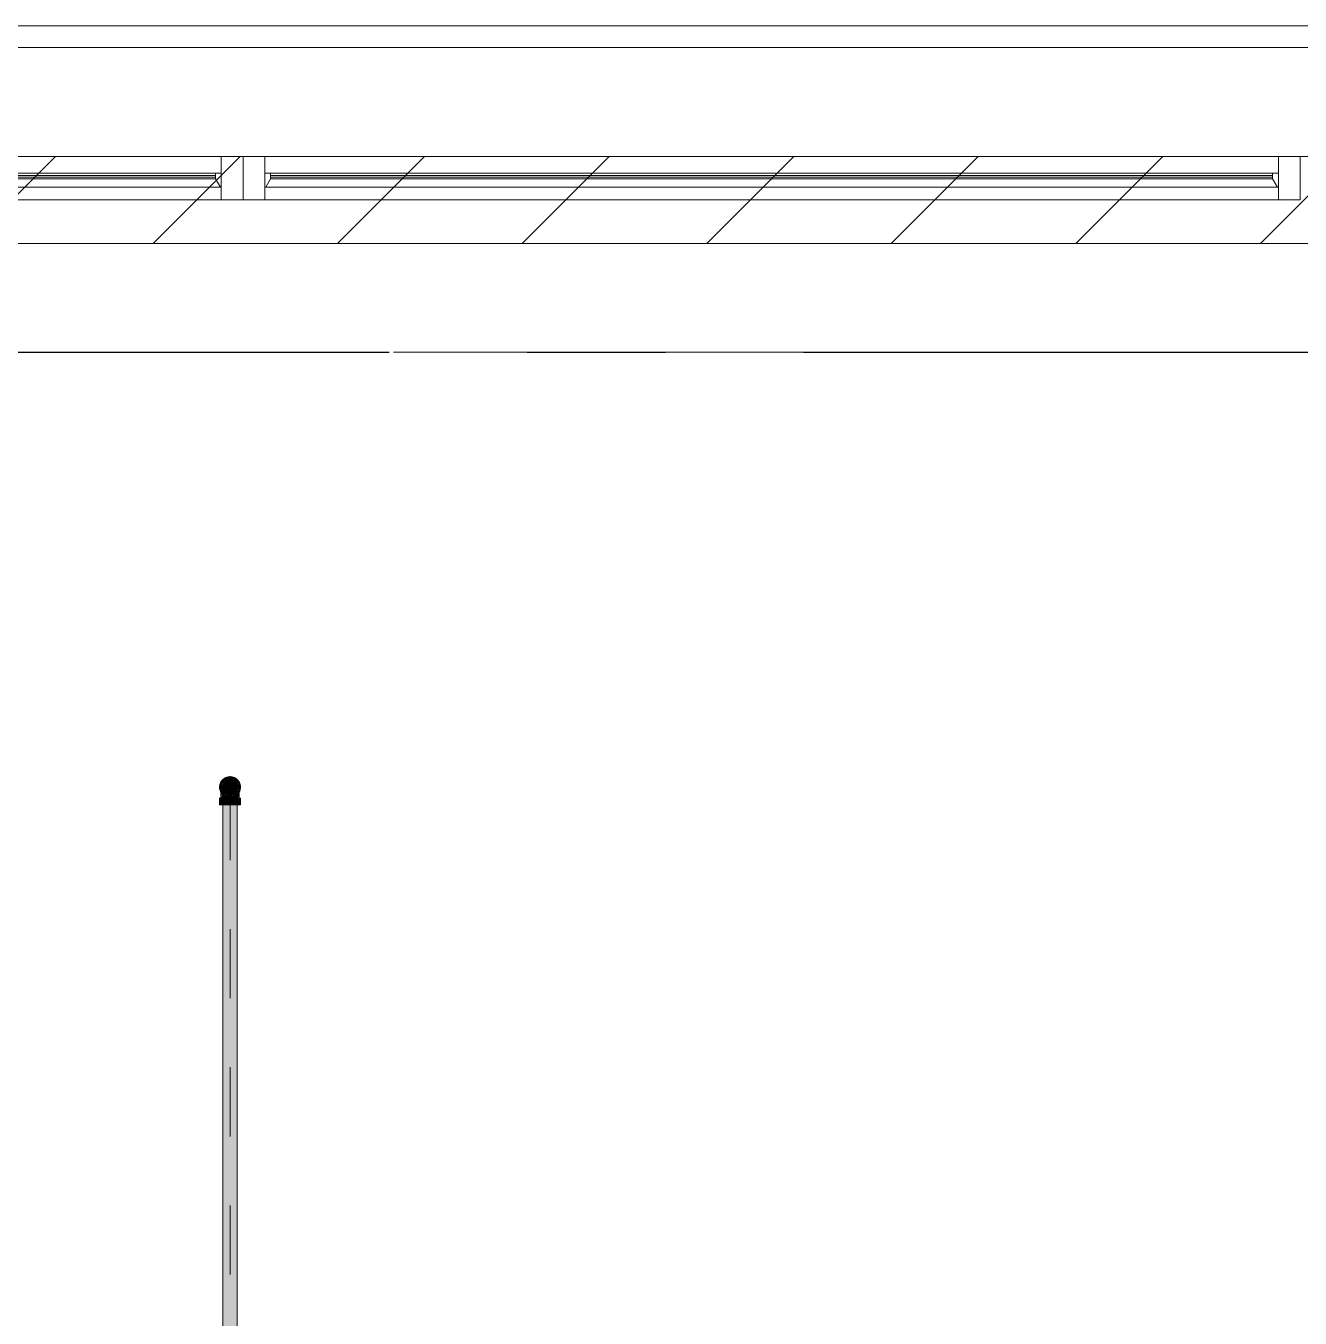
# Model space of a CAD drawing. Header units: millimetres. Extents: x -4000 to 187956, y -58990 to 162485.
# Drawn here: x 26281 to 29210, y 138230 to 141200 of the extents above; entities that cross this region are included whole.
import ezdxf

# ---------------------------------------------------------------- set-up
doc = ezdxf.new("R2010")
doc.units = ezdxf.units.MM
for name, pattern in [('Dash 1_16_', [317.5, 158.75, -158.75]), ('Grid Line', [2222.5, 1270, -317.5, 317.5, -317.5]), ('Grid Line 12_5mm', [2150, 1250, -300, 300, -300])]:
    doc.linetypes.add(name, pattern=pattern)
for name, color, linetype, lineweight in [('A-GLAZ', 151, 'Continuous', 13), ('A-WALL', 113, 'Continuous', 13), ('A-WALL-PATT', 111, 'Continuous', 13), ('F-SPRN', 3, 'Continuous', 9), ('P-PIPE', 3, 'Continuous', 9), ('P-PIPE-CNTR', 3, 'Continuous', 9), ('S-GRID', 1, 'Continuous', 30)]:
    doc.layers.add(name, color=color, linetype=linetype, lineweight=lineweight)

# ---------------------------------------------------------------- blocks, each defined once
blk = doc.blocks.new('WAF - 2430x1200-V732-FFS - TANG 1')
at = {"layer": 'A-GLAZ', "color": 161, "lineweight": 15}
for p, q in [((-1215, 0), (-1215, 100)), ((-1165, 100), (1165, 100)), ((1215, 0), (1215, 100)), ((-1165, 29.3), (-1165, 61.3)), ((-1165, 61.3), (-1151.8, 61.3)), ((-1165, 29.3), (-1165, 61.3)), ((-1151.8, 61.3), (-1151.8, 56.4)), ((-1151.8, 61.3), (-1151.8, 48)), ((-1151.8, 61.3), (1151.8, 61.3)), ((1151.8, 61.3), (-1151.8, 61.3)), ((1151.8, 61.3), (1151.8, 56.4)), ((1151.8, 61.3), (1165, 61.3)), ((1151.8, 48), (1151.8, 61.3)), ((1165, 29.3), (1165, 61.3)), ((1165, 29.3), (1165, 61.3)), ((-1151.8, 48), (-1163, 29.3)), ((-1151.8, 48), (-1163, 29.3)), ((-1151.8, 56.4), (1151.8, 56.4)), ((-1151.8, 56.4), (-1151.8, 52.5)), ((1151.8, 52.5), (-1151.8, 52.5)), ((-1151.8, 52.5), (-1151.8, 48)), ((1151.8, 48), (-1151.8, 48)), ((-1151.8, 48), (1151.8, 48)), ((1151.8, 52.5), (1151.8, 56.4)), ((1151.8, 52.5), (1151.8, 48)), ((1151.8, 48), (1163, 29.3)), ((1163, 29.3), (1151.8, 48)), ((-1163, 29.3), (-1165, 29.3)), ((-1165, 0), (1165, 0)), ((-1163, 29.3), (1163, 29.3)), ((1163, 29.3), (-1163, 29.3)), ((1165, 29.3), (1163, 29.3))]:
    blk.add_line(p, q, dxfattribs=at)
at = {"layer": 'A-GLAZ', "color": 174, "lineweight": 15}
for p, q in [((-1215, 0), (-1215, 100)), ((-1215, 100), (1215, 100)), ((1215, 100), (1215, 0)), ((1215, 0), (-1215, 0))]:
    blk.add_line(p, q, dxfattribs=at)
at = {"layer": 'A-GLAZ', "color": 163, "lineweight": 15}
for p, q in [((-1215, 100), (-1165, 100)), ((-1165, 61.3), (-1165, 100)), ((1165, 100), (-1165, 100)), ((1165, 100), (-1165, 100)), ((-1165, 100), (-1165, 0)), ((1165, 61.3), (1165, 100)), ((1165, 0), (1165, 100)), ((1165, 100), (1215, 100)), ((-1165, 29.3), (-1165, 61.3)), ((-1165, 61.3), (1165, 61.3)), ((1165, 61.3), (1165, 29.3)), ((-1215, 0), (-1165, 0)), ((-1165, 29.3), (1165, 29.3)), ((-1165, 0), (-1165, 29.3)), ((1165, 0), (-1165, 0)), ((-1165, 0), (1165, 0)), ((1165, 0), (1165, 29.3)), ((1165, 0), (1215, 0))]:
    blk.add_line(p, q, dxfattribs=at)
at = {"layer": 'A-GLAZ', "lineweight": 15}
for p, q in [((-1151.8, 61.3), (1151.8, 61.3)), ((1151.8, 56.4), (-1151.8, 56.4)), ((-1151.8, 56.4), (-1151.8, 52.5)), ((-1151.8, 56.4), (-1151.8, 52.5)), ((-1151.8, 52.5), (1151.8, 52.5)), ((1151.8, 56.4), (1151.8, 52.5)), ((1151.8, 56.4), (1151.8, 52.5)), ((1163, 29.3), (-1163, 29.3))]:
    blk.add_line(p, q, dxfattribs=at)
blk = doc.blocks.new('WAF - 2430x1200-V733-FFS - TANG 1')
at = {"layer": 'A-GLAZ', "color": 163, "lineweight": 15}
for p, q in [((-1215, 0), (-1215, 100)), ((-1215, 100), (-1165, 100)), ((-1165, 61.3), (-1165, 100)), ((1165, 100), (-1165, 100)), ((1165, 100), (-1165, 100)), ((-1165, 100), (-1165, 0)), ((1165, 61.3), (1165, 100)), ((1165, 0), (1165, 100)), ((1165, 100), (1215, 100)), ((-1165, 29.3), (-1165, 61.3)), ((-1165, 61.3), (1165, 61.3)), ((1165, 61.3), (1165, 29.3)), ((-1215, 0), (-1165, 0)), ((-1165, 29.3), (1165, 29.3)), ((-1165, 0), (-1165, 29.3)), ((1165, 0), (-1165, 0)), ((-1165, 0), (1165, 0)), ((1165, 0), (1165, 29.3)), ((1165, 0), (1215, 0))]:
    blk.add_line(p, q, dxfattribs=at)
at = {"layer": 'A-GLAZ', "color": 174, "lineweight": 15}
for p, q in [((-1215, 0), (-1215, 100)), ((-1215, 100), (1215, 100)), ((1215, 100), (1215, 0)), ((1215, 0), (-1215, 0))]:
    blk.add_line(p, q, dxfattribs=at)
at = {"layer": 'A-GLAZ', "color": 161, "lineweight": 15}
for p, q in [((-1165, 100), (1165, 100)), ((1215, 0), (1215, 100)), ((-1165, 29.3), (-1165, 61.3)), ((-1165, 61.3), (-1151.8, 61.3)), ((-1165, 29.3), (-1165, 61.3)), ((-1151.8, 61.3), (-1151.8, 56.4)), ((-1151.8, 61.3), (-1151.8, 48)), ((-1151.8, 61.3), (1151.8, 61.3)), ((1151.8, 61.3), (-1151.8, 61.3)), ((1151.8, 61.3), (1151.8, 56.4)), ((1151.8, 61.3), (1165, 61.3)), ((1151.8, 48), (1151.8, 61.3)), ((1165, 29.3), (1165, 61.3)), ((1165, 29.3), (1165, 61.3)), ((-1151.8, 48), (-1163, 29.3)), ((-1151.8, 48), (-1163, 29.3)), ((-1151.8, 56.4), (1151.8, 56.4)), ((-1151.8, 56.4), (-1151.8, 52.5)), ((1151.8, 52.5), (-1151.8, 52.5)), ((-1151.8, 52.5), (-1151.8, 48)), ((1151.8, 48), (-1151.8, 48)), ((-1151.8, 48), (1151.8, 48)), ((1151.8, 52.5), (1151.8, 56.4)), ((1151.8, 52.5), (1151.8, 48)), ((1151.8, 48), (1163, 29.3)), ((1163, 29.3), (1151.8, 48)), ((-1163, 29.3), (-1165, 29.3)), ((-1165, 0), (1165, 0)), ((-1163, 29.3), (1163, 29.3)), ((1163, 29.3), (-1163, 29.3)), ((1165, 29.3), (1163, 29.3))]:
    blk.add_line(p, q, dxfattribs=at)
at = {"layer": 'A-GLAZ', "lineweight": 15}
for p, q in [((-1151.8, 61.3), (1151.8, 61.3)), ((1151.8, 56.4), (-1151.8, 56.4)), ((-1151.8, 56.4), (-1151.8, 52.5)), ((-1151.8, 56.4), (-1151.8, 52.5)), ((-1151.8, 52.5), (1151.8, 52.5)), ((1151.8, 56.4), (1151.8, 52.5)), ((1151.8, 56.4), (1151.8, 52.5)), ((1163, 29.3), (-1163, 29.3))]:
    blk.add_line(p, q, dxfattribs=at)
blk = doc.blocks.new('CMF2_NHAXUONG_A_rvt-1-FFS - TANG 1')
at = {"layer": 'A-WALL-PATT', "lineweight": 9}
h = blk.add_hatch(dxfattribs=at)
h.set_pattern_fill('FP_12', color=250, style=0, pattern_type=2)
h.set_pattern_definition([(45, (0, 0), (-212.13203, 212.13203), [])])
h.paths.add_polyline_path([(43549.8, 140700), (43549.8, 140900), (300, 140900), (300, 140700), (43349.8, 140700)])
at = {"layer": 'A-WALL', "color": 50, "lineweight": 15}
for p, q in [((43999.8, 141200), (300, 141200)), ((43999.8, 141150), (300, 141150)), ((499.8, 140700), (33000, 140700))]:
    blk.add_line(p, q, dxfattribs=at)
at = {"layer": 'A-WALL', "color": 35, "lineweight": 15}
for p, q in [((40499.8, 141200), (300, 141200)), ((26730, 140900), (26830, 140900)), ((26830, 140900), (26730, 140900)), ((29160, 140900), (29260, 140900)), ((29260, 140900), (29160, 140900)), ((11175.8, 140700), (33000, 140700))]:
    blk.add_line(p, q, dxfattribs=at)
at = {"layer": 'A-WALL', "color": 53, "lineweight": 15}
for p, q in [((24400, 140900), (26730, 140900)), ((26730, 140900), (24400, 140900)), ((26830, 140900), (29160, 140900)), ((29160, 140900), (26830, 140900))]:
    blk.add_line(p, q, dxfattribs=at)
at = {"layer": 'S-GRID', "linetype": 'Grid Line 12_5mm', "lineweight": 9}
blk.add_line((-824.3, 140450), (183641.1, 140450), dxfattribs=at)
at = {"layer": 'A-GLAZ', "color": 250, "lineweight": 9}
for name, p in [('WAF - 2430x1200-V733-FFS - TANG 1', (25565, 140800)), ('WAF - 2430x1200-V732-FFS - TANG 1', (27995, 140800))]:
    blk.add_blockref(name, p, dxfattribs=at)
blk = doc.blocks.new('Sprinkler_Up - DN20-V60-FFS - TANG 1')
at = {"layer": 'F-SPRN', "transparency": 33554534}
for points in [[(-22.2, 0), (-3.9, 0.7), (-1.7, 2.9), (-1.2, 3.5), (-0.6, 4), (0.6, 4), (1.2, 3.5), (1.7, 2.9), (4.6, 0), (22.2, 0), (18, 13.1), (6.9, 21.2), (-6.9, 21.2), (-18, 13.1), (-20.5, 5.2)], [(0, -21.2), (6.9, -21.2), (18, -13.1), (22.2, 0), (3.9, -0.7), (1.7, -2.9), (1.2, -3.5), (0.6, -4), (-0.6, -4), (-1.2, -3.5), (-1.7, -2.9), (-4.6, 0), (-22.2, 0), (-18, -13.1), (-6.9, -21.2)], [(0, -16.7), (4.3, -16.1), (11.8, -11.8), (16.1, -4.3), (15, 6.3), (11.8, 11.8), (8.3, 14.4), (0, 16.7), (-4.3, 16.1), (-11.8, 11.8), (-16.1, 4.3), (-16.1, -4.3), (-11.8, -11.8), (-8.3, -14.4)], [(0, -15.6), (7.8, -13.5), (13.5, -7.8), (15.1, -4), (14.1, 6.3), (13.5, 7.8), (7.8, 13.5), (0, 15.6), (-7.8, 13.5), (-11, 11), (-15.1, 4), (-15.1, -4), (-11, -11), (-7.8, -13.5)], [(-10.9, -5.5), (-10.9, 5.4), (-14.5, 5.4), (-14.5, -5.5)], [(-7.7, -5.5), (-7.7, 5.4), (-10.9, 5.4), (-10.9, -5.5)], [(0, -5.5), (0, 5.4), (-7.7, 5.4), (-7.7, -5.5)], [(0, 0), (5.7, 0), (2.9, 4.9), (-2.9, 4.9), (-5.7, 0)], [(2.9, -4.9), (5.7, 0), (-5.7, 0), (-2.9, -4.9)], [(-4.6, 0), (4.6, 0), (0, 4.6)], [(0, -4.6), (4.6, 0), (-4.6, 0)], [(0, -2.6), (1.3, 0), (-1.8, 0)], [(-1.3, 0), (1.8, 0), (0, 2.6)], [(7.7, -5.5), (7.7, 5.4), (0, 5.4), (0, -5.5)], [(10.9, -5.5), (10.9, 5.4), (7.7, 5.4), (7.7, -5.5)], [(14.5, -5.5), (14.5, 5.4), (10.9, 5.4), (10.9, -5.5)]]:
    blk.add_hatch(color=1, dxfattribs=at).paths.add_polyline_path(points)
at = {"layer": 'F-SPRN', "color": 1}
for p, q in [((-11.5, 5.4), (-14.5, 5.4)), ((-14.5, 5.4), (-11.3, 5.4)), ((-14.5, 5.4), (-14.5, 3.7)), ((-14.5, 3.3), (-14.5, 0)), ((-11.5, 5.4), (-11.5, 4)), ((-10.9, 1.9), (-10.9, 3.6)), ((-10.8, 5.4), (-8, 5.4)), ((-8.1, 5.4), (-10.8, 5.4)), ((-8.1, 5.4), (-8.1, 2.8)), ((-8.1, 2.5), (-8.1, 0.7)), ((-7.7, 4.8), (-7.7, 2.7)), ((-7.7, 4.8), (-7.7, 2.7)), ((-7.7, 2.1), (-7.7, 0.5)), ((-7.7, 2.1), (-7.7, 0.5)), ((-6.7, 5.4), (-4.7, 5.4)), ((-5.8, 3.8), (-5.8, 2.2)), ((-2.1, 0), (-2.1, 0)), ((-2.1, 0), (-2.1, -0.1)), ((0, 2.1), (-0.1, 2.1)), ((2.1, 0), (2.1, 0.1)), ((2.1, 0), (2.1, 0)), ((4.7, 5.4), (6.5, 5.4)), ((7.7, 5.4), (10.8, 5.4)), ((7.7, 5.2), (7.7, 2.7)), ((7.7, 5.2), (7.7, 2.7)), ((7.7, 2.3), (7.7, 0.5)), ((7.7, 2.3), (7.7, 0.5)), ((10.8, 5.4), (8.1, 5.4)), ((8.1, 5.4), (8.1, 2.8)), ((8.1, 2.5), (8.1, 0.4)), ((10.9, 5.4), (14.5, 5.4)), ((10.9, 3.6), (10.9, 0.2)), ((14.5, 5.4), (11.5, 5.4)), ((11.5, 5.4), (11.5, 4)), ((11.5, 3), (11.5, 0.2)), ((14.5, 5.4), (14.5, -5.5)), ((-14.5, -1.3), (-14.5, -3.7)), ((-11.1, -5.5), (-14.5, -5.5)), ((-14.5, -5.5), (-11.5, -5.5)), ((-10.9, -2.6), (-10.9, -1.3)), ((-10.8, -5.5), (-8.1, -5.5)), ((-7.8, -5.5), (-10.8, -5.5)), ((-8.1, -4.2), (-8.1, -5.5)), ((-7.7, -2.7), (-7.7, -4)), ((-7.7, -2.7), (-7.7, -4)), ((-7, -5.5), (-5.8, -5.5)), ((-4.8, -5.5), (-7, -5.5)), ((-5.8, -2.3), (-5.8, -3.8)), ((0, -2.1), (0.1, -2.1)), ((7, -5.5), (4.8, -5.5)), ((5.8, -2.2), (5.8, -3.8)), ((5.8, -5.5), (7, -5.5)), ((7.7, -0.5), (7.7, -2.3)), ((7.7, -0.5), (7.7, -2.3)), ((7.7, -2.7), (7.7, -5.4)), ((7.7, -2.7), (7.7, -5.4)), ((10.8, -5.5), (7.7, -5.5)), ((8.1, -0.4), (8.1, -2.5)), ((8.1, -2.8), (8.1, -5.5)), ((8.1, -5.5), (10.8, -5.5)), ((10.9, -0.2), (10.9, -3.6)), ((14.5, -5.5), (10.9, -5.5)), ((11.5, -0.2), (11.5, -3)), ((11.5, -4), (11.5, -5.5)), ((11.5, -5.5), (14.5, -5.5))]:
    blk.add_line(p, q, dxfattribs=at)
at = {"layer": 'F-SPRN', "color": 1, "flags": 128}
for points in [[(-0.6, 2), (-0.7, 2), (-0.8, 1.9), (-0.9, 1.9), (-0.9, 1.9), (-1, 1.8), (-1.1, 1.8), (-1.2, 1.7), (-1.2, 1.7), (-1.3, 1.6), (-1.4, 1.6), (-1.4, 1.5), (-1.5, 1.5), (-1.5, 1.4), (-1.6, 1.3), (-1.6, 1.3), (-1.7, 1.2), (-1.7, 1.1), (-1.8, 1.1), (-1.8, 1), (-1.9, 0.9), (-1.9, 0.8), (-1.9, 0.8), (-2, 0.7), (-2, 0.6), (-2, 0.5), (-2, 0.5), (-2, 0.4), (-2.1, 0.3), (-2.1, 0.2), (-2.1, 0.1), (-2.1, 0)], [(-0.5, 2), (-0.6, 2), (-0.6, 2)], [(-0.1, 2.1), (-0.1, 2.1), (-0.2, 2.1), (-0.3, 2.1), (-0.4, 2), (-0.5, 2)], [(2.1, 0.1), (2.1, 0.2), (2.1, 0.2), (2.1, 0.3), (2, 0.4), (2, 0.5), (2, 0.6), (2, 0.7), (1.9, 0.7), (1.9, 0.8), (1.9, 0.9), (1.8, 1), (1.8, 1), (1.8, 1.1), (1.7, 1.2), (1.7, 1.2), (1.6, 1.3), (1.6, 1.4), (1.5, 1.4), (1.4, 1.5), (1.4, 1.5), (1.3, 1.6), (1.3, 1.7), (1.2, 1.7), (1.1, 1.7), (1.1, 1.8), (1, 1.8), (0.9, 1.9), (0.8, 1.9), (0.8, 1.9), (0.7, 2), (0.6, 2), (0.5, 2), (0.4, 2), (0.4, 2), (0.3, 2.1), (0.2, 2.1), (0.1, 2.1), (0, 2.1)], [(-2.1, -0.1), (-2.1, -0.2), (-2.1, -0.2), (-2.1, -0.3)], [(-2.1, -0.3), (-2, -0.4), (-2, -0.5), (-2, -0.6), (-2, -0.7), (-1.9, -0.7), (-1.9, -0.8), (-1.9, -0.9), (-1.8, -1), (-1.8, -1), (-1.8, -1.1), (-1.7, -1.2), (-1.7, -1.2), (-1.6, -1.3), (-1.6, -1.4), (-1.5, -1.4), (-1.4, -1.5), (-1.4, -1.5), (-1.3, -1.6), (-1.3, -1.7), (-1.2, -1.7), (-1.1, -1.7), (-1.1, -1.8), (-1, -1.8), (-0.9, -1.9), (-0.8, -1.9), (-0.8, -1.9), (-0.7, -2), (-0.6, -2), (-0.5, -2), (-0.4, -2), (-0.4, -2), (-0.3, -2.1), (-0.2, -2.1), (-0.1, -2.1), (0, -2.1)], [(0.1, -2.1), (0.1, -2.1), (0.2, -2.1), (0.3, -2.1), (0.4, -2), (0.5, -2), (0.6, -2), (0.6, -2), (0.7, -2), (0.8, -1.9), (0.9, -1.9), (0.9, -1.9), (1, -1.8), (1.1, -1.8), (1.2, -1.7), (1.2, -1.7), (1.3, -1.6), (1.4, -1.6), (1.4, -1.5), (1.5, -1.5), (1.5, -1.4), (1.6, -1.3), (1.6, -1.3), (1.7, -1.2), (1.7, -1.1), (1.8, -1.1), (1.8, -1), (1.9, -0.9), (1.9, -0.8), (1.9, -0.8), (2, -0.7), (2, -0.6), (2, -0.5), (2, -0.5), (2, -0.4), (2.1, -0.3), (2.1, -0.2), (2.1, -0.1), (2.1, 0)]]:
    blk.add_lwpolyline(points, dxfattribs=at)
at = {"layer": 'F-SPRN', "color": 1}
for radius, start, end in [(22.2, 360, 180), (21.9, 165.6773, 179.2615), (21.9, 144.7698, 162.401), (21.9, 126.6942, 143.2701), (16.7, 167.6802, 180), (16.7, 167.6802, 180), (16.7, 157.6142, 164.9693), (16.7, 157.6142, 164.9693), (15.6, 166.4265, 180), (15.6, 166.4265, 180), (15.6, 156.3845, 165), (15.6, 156.3845, 165), (16.7, 136.7213, 149.931), (16.7, 136.7213, 149.931), (15.6, 150.9409, 156.0102), (15.6, 150.9409, 156.0102), (15.6, 138.4214, 150), (15.6, 138.4214, 150), (21.9, 108.2621, 125.7507), (16.7, 121.4181, 130.5751), (16.7, 121.4181, 130.5751), (15.6, 120.5262, 133.2078), (15.6, 120.5262, 133.2078), (16.7, 106.5995, 120), (16.7, 106.5995, 120), (15.6, 114.4363, 119.9813), (15.6, 114.4363, 119.9813), (21.9, 99.348, 107.901), (4.63, 155.7832, 180), (4.63, 155.7832, 180), (16.7, 96.4143, 105), (16.7, 96.4143, 105), (4.63, 109.0192, 138.2703), (4.63, 109.0192, 138.2703), (21.9, 90.145, 98.8503), (15.6, 95.5762, 100.6843), (15.6, 95.5762, 100.6843), (2.56, 109.0192, 168.8278), (2.56, 109.0192, 168.8278), (2.04, 109.0192, 180), (16.7, 83.0684, 90), (16.7, 83.0684, 90), (4.63, 17.9592, 90), (4.63, 17.9592, 90), (3.81, 57.0577, 90), (2.56, 14.5599, 90), (2.56, 14.5599, 90), (2.04, 10.4703, 90), (21.9, 72.5583, 89.4624), (15.6, 75.573, 80.5892), (15.6, 75.573, 80.5892), (3.81, 16.1605, 43.8358), (15.6, 67.5614, 74.5481), (15.6, 67.5614, 74.5481), (16.7, 60, 75), (16.7, 60, 75), (15.6, 60.0187, 65.5637), (15.6, 60.0187, 65.5637), (21.9, 54.2493, 71.7379), (15.6, 46.7922, 60), (15.6, 46.7922, 60), (16.7, 49.4249, 58.5819), (16.7, 49.4249, 58.5819), (15.6, 30, 41.5786), (15.6, 30, 41.5786), (16.7, 30, 43.2787), (16.7, 30, 43.2787), (21.9, 36.7299, 53.3058), (15.6, 23.9898, 29.5646), (15.6, 23.9898, 29.5646), (15.6, 15, 23.6155), (15.6, 15, 23.6155), (15.6, 360, 13.6618), (15.6, 0, 13.6618), (16.7, 15, 22.3858), (16.7, 15, 22.3858), (16.7, 360, 12.3198), (16.7, 0, 12.3198), (21.9, 17.599, 35.2302), (21.9, 0.7385, 14.3227), (22.2, 180, 360), (21.9, 180.7385, 194.3227), (21.9, 195.1849, 215.2302), (21.9, 216.7299, 233.3058), (16.7, 180, 192.3198), (16.7, 180, 192.3198), (16.7, 195.0307, 204.6121), (16.7, 195.0307, 204.6121), (15.6, 181.9082, 193.6618), (15.6, 181.9082, 193.6618), (15.6, 197.3339, 209.5646), (15.6, 197.3339, 209.5646), (16.7, 210.069, 223.2787), (16.7, 210.069, 223.2787), (15.6, 212.5472, 221.5786), (15.6, 212.5472, 221.5786), (21.9, 234.2493, 251.7379), (16.7, 229.4249, 238.5819), (16.7, 229.4249, 238.5819), (15.6, 233.795, 240), (15.6, 233.795, 240), (16.7, 240, 255), (16.7, 240, 255), (15.6, 240.0187, 254.5481), (15.6, 240.0187, 254.5481), (21.9, 252.5583, 269.4624), (4.63, 197.9592, 0), (4.63, 197.9592, 360), (15.6, 255, 267.64), (15.6, 255, 267.64), (3.81, 196.1605, 360), (2.56, 191.1677, 0), (2.56, 191.1677, 360), (2.04, 190.4703, 0), (16.7, 263.0684, 270), (16.7, 263.0684, 270), (21.9, 270.145, 278.8503), (15.6, 275.5762, 280.6843), (15.6, 275.5762, 280.6843), (16.7, 276.4143, 285), (16.7, 276.4143, 285), (21.9, 279.348, 287.901), (16.7, 286.5995, 300), (16.7, 286.5995, 300), (15.6, 294.4363, 299.9813), (15.6, 294.4363, 299.9813), (21.9, 288.2621, 305.7507), (15.6, 300, 313.2078), (15.6, 300, 313.2078), (16.7, 301.4181, 310.5751), (16.7, 301.4181, 310.5751), (15.6, 318.4214, 330), (15.6, 318.4214, 330), (16.7, 316.7213, 330), (16.7, 316.7213, 330), (21.9, 306.6942, 323.2701), (15.6, 330.4354, 345), (15.6, 330.4354, 336.3845), (15.6, 339.6139, 345), (15.6, 346.3382, 360), (15.6, 346.3382, 360), (16.7, 335.3879, 345), (16.7, 335.3879, 345), (16.7, 347.6802, 360), (16.7, 347.6802, 360), (21.9, 324.7698, 344.8151), (21.9, 345.6773, 359.2615)]:
    blk.add_arc((0, 0), radius, start, end, dxfattribs=at)
blk = doc.blocks.new('Steel_Elbow_Threaded_HoaPhat - Standard-V78-FFS - TANG 1')
at = {"layer": 'P-PIPE', "lineweight": 13, "transparency": 33554534}
for points in [[(26750, 139426), (26756.2, 139426.8), (26762.1, 139429.2), (26767.1, 139433), (26770.9, 139438), (26773.3, 139443.8), (26774.1, 139450.1), (26773.3, 139456.4), (26770.9, 139462.1), (26767.1, 139467.1), (26762.1, 139471), (26756.2, 139473.4), (26750, 139474.2), (26743.8, 139473.4), (26737.9, 139471), (26733, 139467.1), (26729.1, 139462.1), (26726.7, 139456.3), (26725.9, 139450.1), (26726.7, 139443.8), (26729.1, 139438), (26733, 139433), (26737.9, 139429.2), (26743.8, 139426.8)], [(26733, 139409.5), (26750, 139409.5), (26750, 139424.7), (26725.9, 139424.7), (26726.7, 139409.5), (26729.1, 139409.5)], [(26774.1, 139409.5), (26773.3, 139424.7), (26750, 139424.7), (26750, 139409.5), (26773.3, 139409.5)]]:
    blk.add_hatch(color=1, dxfattribs=at).paths.add_polyline_path(points)
h = blk.add_hatch(color=1, dxfattribs=at)
h.paths.add_polyline_path([(26733.1, 139434.9), (26730.5, 139439.5), (26731.4, 139435.6)])
h.paths.add_polyline_path([(26730.4, 139424.7), (26750, 139424.7), (26750, 139428.9), (26742.8, 139430.2), (26744.1, 139428.3), (26736.6, 139433), (26732.6, 139437.1), (26733.8, 139431.9), (26731.4, 139435.6), (26729.1, 139441.6), (26729.4, 139433), (26730.5, 139433.3), (26730.6, 139429.2), (26729.3, 139428.9)])
h = blk.add_hatch(color=1, dxfattribs=at)
h.paths.add_polyline_path([(26757.2, 139430.2), (26759.7, 139430.2), (26755.9, 139428.3)])
h.paths.add_polyline_path([(26768.3, 139424.7), (26769.7, 139428.5), (26769.9, 139435.9), (26770.2, 139440), (26768.8, 139439.5), (26762.8, 139432.6), (26757.2, 139430.2), (26750, 139428.9), (26750, 139424.7), (26766, 139424.7)])
h.paths.add_polyline_path([(26765.7, 139433.4), (26766.1, 139435.6), (26768.2, 139436.4)])
at = {"layer": 'P-PIPE', "color": 20, "lineweight": 13}
for p, q in [((26729.5, 139455.1), (26729.7, 139455.9)), ((26733, 139462.7), (26733.6, 139463.4)), ((26734.7, 139464.7), (26735.3, 139465.3)), ((26736.5, 139466.4), (26737.2, 139466.9)), ((26737.2, 139466.9), (26737.9, 139467.4)), ((26739.3, 139468.3), (26740, 139468.7)), ((26741.6, 139469.5), (26742.3, 139469.8)), ((26742.3, 139469.8), (26743.1, 139470.1)), ((26749.8, 139471.2), (26750, 139471.2)), ((26752.5, 139471.1), (26753.4, 139471)), ((26761.2, 139468), (26761.9, 139467.5)), ((26764.6, 139465.4), (26765.2, 139464.8)), ((26766.3, 139463.6), (26766.8, 139462.9)), ((26766.8, 139462.9), (26767.3, 139462.2)), ((26767.3, 139462.2), (26767.8, 139461.5)), ((26767.8, 139461.5), (26768.2, 139460.8)), ((26768.2, 139460.8), (26768.7, 139460.1)), ((26768.7, 139460.1), (26769, 139459.3)), ((26769, 139459.3), (26769.4, 139458.5)), ((26770.3, 139456.2), (26770.5, 139455.3)), ((26725.9, 139424.7), (26725.9, 139409.5)), ((26730.3, 139424.7), (26725.9, 139424.7)), ((26750, 139424.7), (26725.9, 139424.7)), ((26728.9, 139450.1), (26728.9, 139450.1)), ((26728.9, 139442.9), (26728.9, 139443.6)), ((26728.9, 139442.2), (26728.9, 139442.9)), ((26728.9, 139439.8), (26728.9, 139440.6)), ((26728.9, 139439), (26728.9, 139439.8)), ((26728.9, 139438.2), (26728.9, 139439)), ((26728.9, 139424.7), (26742.8, 139424.7)), ((26728.9, 139424.7), (26729.2, 139424.7)), ((26729, 139452.6), (26729.1, 139453.5)), ((26729.2, 139424.7), (26730.1, 139424.7)), ((26730.1, 139424.7), (26731.7, 139424.7)), ((26733, 139424.7), (26730.3, 139424.7)), ((26731.7, 139424.7), (26732.8, 139424.7)), ((26733.8, 139424.7), (26736.4, 139424.7)), ((26742.7, 139424.7), (26734, 139424.7)), ((26736.4, 139424.7), (26742.8, 139424.7)), ((26743.7, 139424.7), (26750, 139424.7)), ((26743.7, 139424.7), (26750, 139424.7)), ((26750, 139424.7), (26743.8, 139424.7)), ((26756.2, 139424.7), (26750, 139424.7)), ((26774.1, 139424.7), (26750, 139424.7)), ((26750, 139424.7), (26756.3, 139424.7)), ((26750, 139424.7), (26756.3, 139424.7)), ((26757.2, 139424.7), (26763.6, 139424.7)), ((26757.2, 139424.7), (26771.2, 139424.7)), ((26766, 139424.7), (26757.3, 139424.7)), ((26763.6, 139424.7), (26766.2, 139424.7)), ((26768.5, 139424.7), (26767.1, 139424.7)), ((26767.2, 139424.7), (26768.3, 139424.7)), ((26768.3, 139424.7), (26770.8, 139424.7)), ((26770.9, 139424.7), (26768.5, 139424.7)), ((26770.8, 139453.7), (26771, 139452.8)), ((26770.8, 139424.7), (26771.2, 139424.7)), ((26774.1, 139424.7), (26770.9, 139424.7)), ((26771.1, 139451.2), (26771.2, 139450.3)), ((26771.2, 139450.3), (26771.2, 139450.1)), ((26771.2, 139450.1), (26771.2, 139450.1)), ((26771.2, 139445.1), (26771.2, 139444.4)), ((26771.2, 139444.4), (26771.2, 139443.8)), ((26771.2, 139443.8), (26771.2, 139443.1)), ((26771.2, 139439.2), (26771.2, 139438.4)), ((26774.1, 139409.5), (26774.1, 139424.7)), ((26725.9, 139409.5), (26733, 139409.5)), ((26725.9, 139409.5), (26750, 139409.5)), ((26733.8, 139409.5), (26737.9, 139409.5)), ((26738.2, 139409.5), (26750, 139409.5)), ((26750, 139409.5), (26761.8, 139409.5)), ((26750, 139409.5), (26774.1, 139409.5)), ((26762.1, 139409.5), (26766.2, 139409.5)), ((26767.1, 139409.5), (26774.1, 139409.5))]:
    blk.add_line(p, q, dxfattribs=at)
at = {"layer": 'P-PIPE', "color": 20, "lineweight": 13, "flags": 128}
for points in [[(26729.1, 139453.5), (26729.3, 139454.3), (26729.5, 139455.1)], [(26729.7, 139455.9), (26729.9, 139456.7), (26730.2, 139457.5), (26730.5, 139458.3), (26730.9, 139459.1), (26731.2, 139459.9)], [(26731.2, 139459.9), (26731.6, 139460.6), (26732.1, 139461.3)], [(26732.1, 139461.3), (26732.5, 139462), (26733, 139462.7)], [(26733.6, 139463.4), (26734.1, 139464), (26734.7, 139464.7)], [(26735.3, 139465.3), (26735.9, 139465.8), (26736.5, 139466.4)], [(26737.9, 139467.4), (26738.6, 139467.9), (26739.3, 139468.3)], [(26740, 139468.7), (26740.8, 139469.1), (26741.6, 139469.5)], [(26743.1, 139470.1), (26743.9, 139470.3), (26744.8, 139470.6)], [(26744.8, 139470.6), (26745.6, 139470.8), (26746.4, 139470.9)], [(26746.4, 139470.9), (26747.2, 139471.1), (26748.1, 139471.1)], [(26748.1, 139471.1), (26748.9, 139471.2), (26749.8, 139471.2)], [(26750, 139471.2), (26750.8, 139471.2), (26751.7, 139471.2), (26752.5, 139471.1)], [(26753.4, 139471), (26754.2, 139470.8), (26755, 139470.6)], [(26755, 139470.6), (26755.8, 139470.4), (26756.7, 139470.2)], [(26756.7, 139470.2), (26757.5, 139469.9), (26758.2, 139469.6), (26759, 139469.2), (26759.8, 139468.8)], [(26759.8, 139468.8), (26760.5, 139468.4), (26761.2, 139468)], [(26761.9, 139467.5), (26762.6, 139467.1), (26763.3, 139466.5)], [(26763.3, 139466.5), (26763.9, 139466), (26764.6, 139465.4)], [(26765.2, 139464.8), (26765.8, 139464.2), (26766.3, 139463.6)], [(26769.4, 139458.5), (26769.7, 139457.8), (26770, 139457), (26770.3, 139456.2)], [(26770.5, 139455.3), (26770.7, 139454.5), (26770.8, 139453.7)], [(26728.9, 139450.1), (26728.9, 139450.9), (26728.9, 139451.8), (26729, 139452.6)], [(26728.9, 139449.7), (26728.9, 139449.9), (26728.9, 139450), (26728.9, 139450.1)], [(26728.9, 139449.3), (26728.9, 139449.5), (26728.9, 139449.7)], [(26728.9, 139448.4), (26728.9, 139448.7), (26728.9, 139449), (26728.9, 139449.3)], [(26728.9, 139447.5), (26728.9, 139448), (26728.9, 139448.4)], [(26728.9, 139446.1), (26728.9, 139446.6), (26728.9, 139447.1), (26728.9, 139447.5)], [(26728.9, 139444.9), (26728.9, 139445.5), (26728.9, 139446.1)], [(26728.9, 139443.6), (26728.9, 139444.3), (26728.9, 139444.9)], [(26728.9, 139440.6), (26728.9, 139441.4), (26728.9, 139442.2)], [(26728.9, 139424.7), (26728.9, 139425.7), (26728.9, 139426.7), (26728.9, 139427.7), (26728.9, 139428.7), (26728.9, 139429.7), (26728.9, 139430.7), (26728.9, 139431.7), (26728.9, 139432.7), (26728.9, 139433.6), (26728.9, 139434.6), (26728.9, 139435.5), (26728.9, 139436.4), (26728.9, 139437.3), (26728.9, 139438.2)], [(26771, 139452.8), (26771.1, 139452), (26771.1, 139451.2)], [(26771.2, 139450.1), (26771.2, 139450), (26771.2, 139449.9), (26771.2, 139449.8), (26771.2, 139449.6)], [(26771.2, 139449.6), (26771.2, 139449.4), (26771.2, 139449.1)], [(26771.2, 139449.1), (26771.2, 139448.8), (26771.2, 139448.5), (26771.2, 139448.1)], [(26771.2, 139448.1), (26771.2, 139447.7), (26771.2, 139447.2)], [(26771.2, 139447.2), (26771.2, 139446.7), (26771.2, 139446.2)], [(26771.2, 139446.2), (26771.2, 139445.6), (26771.2, 139445.1)], [(26771.2, 139443.1), (26771.2, 139442.4), (26771.2, 139441.6), (26771.2, 139440.9), (26771.2, 139440.1), (26771.2, 139439.2)], [(26771.2, 139438.4), (26771.2, 139437.5), (26771.2, 139436.6), (26771.2, 139435.7), (26771.2, 139434.8), (26771.2, 139433.9), (26771.2, 139432.9), (26771.2, 139432), (26771.2, 139431), (26771.2, 139430), (26771.2, 139429), (26771.2, 139428), (26771.2, 139427), (26771.2, 139426), (26771.2, 139424.9), (26771.2, 139424.7)]]:
    blk.add_lwpolyline(points, dxfattribs=at)
at = {"layer": 'P-PIPE', "color": 20, "lineweight": 13}
for radius, start, end in [(24.1, 90, 270), (24.1, 165, 255), (24.1, 105, 164.8633), (24.1, 164.8633, 165), (21.1, 165.7343, 170), (21.1, 154.6252, 162.3991), (21.1, 150.0026, 154.1966), (21.1, 130, 141.5729), (21.1, 112.9314, 123.6981), (24.1, 90, 105), (21.1, 99.9303, 104.963), (21.1, 91.1041, 98.9613), (24.1, 300, 90), (24.1, 270, 90), (21.1, 75.037, 90), (21.1, 54.2198, 67.6765), (21.1, 38.4271, 50), (21.1, 25.3748, 29.9974), (21.1, 17.6009, 24.7351), (21.1, 10, 14.2657), (21.1, 172.2328, 178.0289), (21.1, 181.9562, 187.2796), (21.1, 195.0335, 203.6422), (21.1, 205.3678, 209.9924), (21.1, 213.7408, 218.4146), (21.1, 218.9512, 230), (21.1, 234.1976, 239.9895), (21.1, 240.7988, 247.0623), (24.1, 255, 270), (21.1, 255.0343, 270), (21.1, 270, 275.2662), (24.1, 270, 285), (21.1, 279.9464, 284.9657), (24.1, 285, 300), (21.1, 292.3295, 305.8024), (21.1, 310, 321.0488), (21.1, 321.5854, 326.2592), (21.1, 330.0076, 334.6322), (21.1, 336.3578, 344.9665), (21.1, 345.7465, 350), (21.1, 1.9711, 7.7672), (21.1, 352.7204, 358.0438)]:
    blk.add_arc((26750, 139450.1), radius, start, end, dxfattribs=at)
blk = doc.blocks.new('Steel_Transition_Threaded_HoaPhat - Standard-V79-FFS - TANG 1')
at = {"layer": 'P-PIPE', "lineweight": 13, "transparency": 33554534}
h = blk.add_hatch(color=1, dxfattribs=at)
h.paths.add_polyline_path([(26750, 139427.6), (26755.8, 139428.4), (26761.3, 139430.6), (26765.9, 139434.2), (26769.5, 139438.8), (26771.7, 139444.3), (26772.5, 139450.1), (26771.5, 139456.4), (26769.5, 139461.3), (26765.9, 139466), (26761.3, 139469.6), (26755.8, 139471.8), (26750, 139472.6), (26744.2, 139471.8), (26738.8, 139469.6), (26734.1, 139466), (26730.5, 139461.3), (26728.3, 139455.9), (26727.5, 139450.1), (26728.3, 139444.3), (26730.5, 139438.8), (26734.1, 139434.2), (26738.8, 139430.6), (26744.2, 139428.4)])
h.paths.add_polyline_path([(26750, 139430), (26744.8, 139430.7), (26740, 139432.7), (26735.8, 139435.9), (26732.6, 139440), (26730.6, 139444.9), (26729.9, 139450.1), (26731, 139456.4), (26732.6, 139460.1), (26735.8, 139464.3), (26740, 139467.5), (26744.8, 139469.5), (26750, 139470.2), (26755.2, 139469.5), (26760.1, 139467.5), (26764.2, 139464.3), (26769, 139456.4), (26769.4, 139455.3), (26770.1, 139450.1), (26769.4, 139444.9), (26767.4, 139440), (26764.2, 139435.9), (26760.1, 139432.7), (26755.2, 139430.7)])
for points in [[(26750, 139430), (26750, 139433.7), (26741.8, 139435.9), (26735.8, 139441.9), (26733.6, 139450.1), (26735.8, 139458.3), (26741.8, 139464.3), (26750, 139466.5), (26750, 139470.2), (26744.8, 139469.5), (26740, 139467.5), (26735.8, 139464.3), (26731, 139456.4), (26730.6, 139455.3), (26729.9, 139450.1), (26730.6, 139444.9), (26732.6, 139440), (26735.8, 139435.9), (26740, 139432.7), (26744.8, 139430.7)], [(26750, 139431.6), (26754.8, 139432.2), (26759.3, 139434.1), (26763.1, 139437), (26766, 139440.8), (26767.9, 139445.3), (26768.5, 139450.1), (26767.2, 139456.4), (26766, 139459.3), (26763.1, 139463.2), (26759.3, 139466.1), (26754.8, 139468), (26750, 139468.6), (26745.2, 139468), (26740.8, 139466.1), (26736.9, 139463.2), (26732.8, 139456.4), (26732.1, 139454.9), (26731.5, 139450.1), (26732.1, 139445.3), (26734, 139440.8), (26736.9, 139437), (26740.8, 139434.1), (26745.2, 139432.2)], [(26750, 139430), (26755.2, 139430.7), (26760.1, 139432.7), (26764.2, 139435.9), (26767.4, 139440), (26769.4, 139444.9), (26770.1, 139450.1), (26769, 139456.4), (26767.4, 139460.1), (26764.2, 139464.3), (26760.1, 139467.5), (26755.2, 139469.5), (26750, 139470.2), (26750, 139466.5), (26758.2, 139464.3), (26764.2, 139458.3), (26766.4, 139450.1), (26764.2, 139441.9), (26758.2, 139435.9), (26750, 139433.7)]]:
    blk.add_hatch(color=1, dxfattribs=at).paths.add_polyline_path(points)
at = {"layer": 'P-PIPE', "color": 20, "lineweight": 13}
for radius, start, end in [(22.5, 90, 270), (22.5, 150, 180), (20.1, 166.0499, 193.9501), (22.5, 135, 150), (20.1, 161.6229, 165), (20.1, 150, 161.6229), (18.5, 166.5939, 193.4061), (18.5, 166.5939, 193.4061), (18.5, 159.9387, 165), (18.5, 159.9387, 165), (20.1, 128.8856, 148.1553), (18.5, 136.4297, 150), (18.5, 136.4297, 150), (22.5, 120, 135), (16.4, 158.0319, 163.506), (16.4, 143.5463, 150), (18.5, 123.4976, 133.2041), (18.5, 123.4976, 133.2041), (20.1, 109.6859, 125.0043), (22.5, 105, 120), (16.4, 121.0738, 128.0319), (18.5, 106.819, 120), (18.5, 106.819, 120), (16.4, 115.1607, 120), (16.4, 107.4657, 111.9681), (22.5, 90, 105), (20.1, 100.9975, 105), (18.5, 91.4353, 103.2046), (18.5, 91.4353, 103.2046), (16.4, 96.2132, 104.6042), (20.1, 90.5246, 98.5089), (22.5, 60, 90), (22.5, 270, 90), (18.5, 78.0986, 90), (18.5, 78.0986, 90), (20.1, 75.0607, 87.9279), (18.5, 60, 75), (18.5, 60, 75), (16.4, 66.9681, 72.9388), (20.1, 54.9957, 75), (22.5, 285, 15), (16.4, 50.4733, 56.6389), (18.5, 46.7959, 56.5024), (18.5, 46.7959, 56.5024), (22.5, 30, 60), (20.1, 31.8447, 51.1144), (16.4, 30, 38.0319), (18.5, 30, 43.5703), (18.5, 30, 43.5703), (20.1, 18.3771, 30), (18.5, 15, 20.0613), (18.5, 15, 20.0613), (18.5, 346.5939, 13.4061), (18.5, 346.5939, 13.4061), (20.1, 15, 18.3771), (22.5, 15, 30), (20.1, 0, 13.9501), (22.5, 180, 255), (20.1, 197.2551, 210), (18.5, 195, 202.3768), (18.5, 195, 202.3768), (20.1, 211.8447, 231.1144), (16.4, 168.5467, 178.9063), (16.4, 184.8393, 191.4533), (18.5, 210, 223.5703), (18.5, 210, 223.5703), (16.4, 210.6635, 216.4537), (18.5, 226.7959, 236.5024), (18.5, 226.7959, 236.5024), (20.1, 234.9957, 255), (16.4, 230.4733, 236.6389), (18.5, 240, 255), (18.5, 240, 255), (16.4, 240, 246.5955), (22.5, 255, 270), (16.4, 250.3629, 255), (20.1, 255.0607, 267.9279), (18.5, 258.0986, 270), (18.5, 258.0986, 270), (16.4, 264.1652, 268.506), (22.5, 270, 285), (20.1, 270.5246, 278.5089), (18.5, 271.4353, 283.2046), (18.5, 271.4353, 283.2046), (16.4, 276.2132, 283.9063), (20.1, 280.9975, 285), (16.4, 287.4657, 291.9681), (18.5, 286.819, 300), (18.5, 286.819, 300), (16.4, 293.4045, 300), (20.1, 289.6859, 305.0043), (18.5, 303.4976, 313.2041), (18.5, 303.4976, 313.2041), (20.1, 308.8856, 328.1553), (18.5, 316.4297, 330), (18.5, 316.4297, 330), (16.4, 338.0319, 342.8691), (16.4, 353.5463, 8.0319), (18.5, 337.6232, 345), (18.5, 337.6232, 345), (20.1, 330, 342.7449), (20.1, 346.0499, 0)]:
    blk.add_arc((26750, 139450.1), radius, start, end, dxfattribs=at)

msp = doc.modelspace()

# ---------------------------------------------------------------- block references
at = {"lineweight": 5}
msp.add_blockref('CMF2_NHAXUONG_A_rvt-1-FFS - TANG 1', (0, 0), dxfattribs=at)

# ---------------------------------------------------------------- next in the draw order: hatches: boundary and pattern name
at = {"layer": 'P-PIPE', "transparency": 33554534}
for points in [[(26741.7, 139435.6), (26742.8, 139437.6), (26741.7, 139441.7), (26742.8, 139445.9), (26745.8, 139449), (26757.2, 139454.3), (26758.4, 139458.4), (26757.2, 139462.6), (26755.9, 139464.3), (26750, 139466.8), (26741.7, 139464.6), (26735.5, 139458.4), (26733.3, 139450.1), (26735.5, 139441.7), (26738.2, 139438.3)], [(26750, 139433.4), (26758.4, 139435.6), (26761.8, 139438.3), (26766.1, 139445.8), (26766.1, 139454.4), (26761.8, 139461.9), (26758.4, 139464.6), (26750, 139466.8), (26745.7, 139466.2), (26738.2, 139461.9), (26733.9, 139454.4), (26733.9, 139445.8), (26738.2, 139438.3), (26741.7, 139435.6)], [(26750, 136742.6), (26750, 139409.5), (26733.3, 139409.5), (26733.9, 136742.6), (26745.7, 136742.6)], [(26750, 136742.6), (26766.7, 136742.6), (26766.1, 139409.5), (26750, 139409.5), (26750, 136828.3)]]:
    msp.add_hatch(color=1, dxfattribs=at).paths.add_polyline_path(points)

# ---------------------------------------------------------------- next in the draw order: linework, layer by layer
at = {"layer": 'P-PIPE', "color": 20, "lineweight": 13}
for p, q in [((26733.3, 139409.5), (26733.3, 136742.6)), ((26737.9, 139409.5), (26733.3, 139409.5)), ((26761.8, 139409.5), (26738.2, 139409.5)), ((26766.7, 139409.5), (26762.1, 139409.5)), ((26766.7, 136742.6), (26766.7, 139409.5))]:
    msp.add_line(p, q, dxfattribs=at)
at = {"layer": 'P-PIPE', "color": 1}
for centre, radius, start, end in [((26750, 139450.1), 16.7, 157.579, 164.2722), ((26750, 139458.4), 8.35, 69.0027, 79.2369), ((26750, 139458.4), 8.35, 316.3183, 330), ((26750, 139458.4), 8.35, 20.1285, 29.0413), ((26750, 139458.4), 8.35, 8.0385, 17.9918), ((26750, 139458.4), 8.35, 352.2824, 1.6717), ((26750, 139450.1), 16.7, 46.0317, 57.203), ((26750, 139450.1), 16.7, 39.3092, 45.2846), ((26750, 139450.1), 16.7, 32.3031, 39.2955), ((26750, 139450.1), 16.7, 26.1093, 31.0974), ((26750, 139450.1), 16.7, 16.9375, 22.421), ((26750, 139450.1), 16.7, 170.1108, 177.203), ((26750, 139450.1), 16.7, 182.797, 189.8892), ((26750, 139450.1), 16.7, 190.2154, 195.2487), ((26750, 139450.1), 16.7, 231.8726, 237.203), ((26750, 139441.7), 8.35, 172.0327, 181.5407), ((26750, 139441.7), 8.35, 199.9004, 209.0413), ((26750, 139441.7), 8.35, 131.0366, 150), ((26750, 139441.7), 8.35, 226.6998, 237.8461), ((26750, 139441.7), 8.35, 115.6806, 125.5287), ((26750, 139441.7), 8.35, 100.6842, 114.0387), ((26750, 139441.7), 8.35, 249.0027, 259.2369), ((26750, 139450.1), 16.7, 264.6626, 273.5288), ((26750, 139441.7), 8.35, 90, 100.6842), ((26750, 139458.4), 8.35, 270, 280.6842), ((26750, 139450.1), 16.7, 308.1274, 313.9683), ((26750, 139450.1), 16.7, 314.7154, 320.6908), ((26750, 139450.1), 16.7, 328.9026, 336.686), ((26750, 139450.1), 16.7, 337.2636, 343.0625), ((26750, 139450.1), 16.7, 4.3093, 9.8892)]:
    msp.add_arc(centre, radius, start, end, dxfattribs=at)
at = {"layer": 'P-PIPE-CNTR', "color": 1, "linetype": 'Dash 1_16_'}
for p, q in [((26750, 139472.6), (26750, 139475.1)), ((26750, 139471.2), (26750, 139472.6)), ((26750, 139468.6), (26750, 139470.2)), ((26750, 139463.6), (26750, 139465.2)), ((26750, 139459.8), (26750, 139462.6)), ((26750, 139456.4), (26750, 139459.1)), ((26750, 139452.6), (26750, 139454.3)), ((26725, 139450.1), (26727.5, 139450.1)), ((26727.8, 139450.1), (26731.5, 139450.1)), ((26731.5, 139450.1), (26733.3, 139450.1)), ((26736.9, 139450.1), (26740.4, 139450.1)), ((26740.4, 139450.1), (26742.3, 139450.1)), ((26745.4, 139450.1), (26747.6, 139450.1)), ((26748.7, 139450.1), (26750, 139450.1)), ((26750, 139450.1), (26750, 139452.1)), ((26750, 139448), (26750, 139450.1)), ((26750, 139450.1), (26751.3, 139450.1)), ((26750, 139445.9), (26750, 139447.5)), ((26750, 139441.1), (26750, 139444.6)), ((26750, 139438.1), (26750, 139440.4)), ((26750, 139435), (26750, 139436.5)), ((26750, 139432.2), (26750, 139433.4)), ((26750, 139430), (26750, 139431.6)), ((26750, 139427.6), (26750, 139428.9)), ((26750, 139425.1), (26750, 139427.6)), ((26751.8, 139450.1), (26754.6, 139450.1)), ((26755.7, 139450.1), (26763.5, 139450.1)), ((26766.4, 139450.1), (26768.5, 139450.1)), ((26768.5, 139450.1), (26772.2, 139450.1)), ((26772.5, 139450.1), (26775, 139450.1)), ((26750, 136742.6), (26750, 139409.5)), ((26750, 136742.6), (26750, 139409.5))]:
    msp.add_line(p, q, dxfattribs=at)
at = {"layer": 'P-PIPE-CNTR', "color": 20, "lineweight": 13}
for p, q in [((26750, 139449.5), (26750, 139450.1)), ((26750, 139447.7), (26750, 139449.2)), ((26750, 139441.4), (26750, 139446)), ((26750, 139438.8), (26750, 139440.8)), ((26750, 139435.7), (26750, 139437.2)), ((26750, 139432.9), (26750, 139434.1)), ((26750, 139430.5), (26750, 139432.2)), ((26750, 139428), (26750, 139429.4)), ((26750, 139426.1), (26750, 139427.9)), ((26750, 139424.7), (26750, 139426.1)), ((26750, 139409.5), (26750, 139424.7))]:
    msp.add_line(p, q, dxfattribs=at)
at = {"layer": 'S-GRID', "linetype": 'Grid Line'}
msp.add_line((-824.3, 140450), (183641.1, 140450), dxfattribs=at)

# ---------------------------------------------------------------- next in the draw order: block references
at = {"layer": 'F-SPRN', "color": 1}
msp.add_blockref('Sprinkler_Up - DN20-V60-FFS - TANG 1', (26750, 139450.1), dxfattribs=at)
at = {"layer": 'P-PIPE', "color": 20, "lineweight": 13}
for name in ['Steel_Elbow_Threaded_HoaPhat - Standard-V78-FFS - TANG 1', 'Steel_Transition_Threaded_HoaPhat - Standard-V79-FFS - TANG 1']:
    msp.add_blockref(name, (0, 0), dxfattribs=at)

doc.saveas('drawing.dxf')
